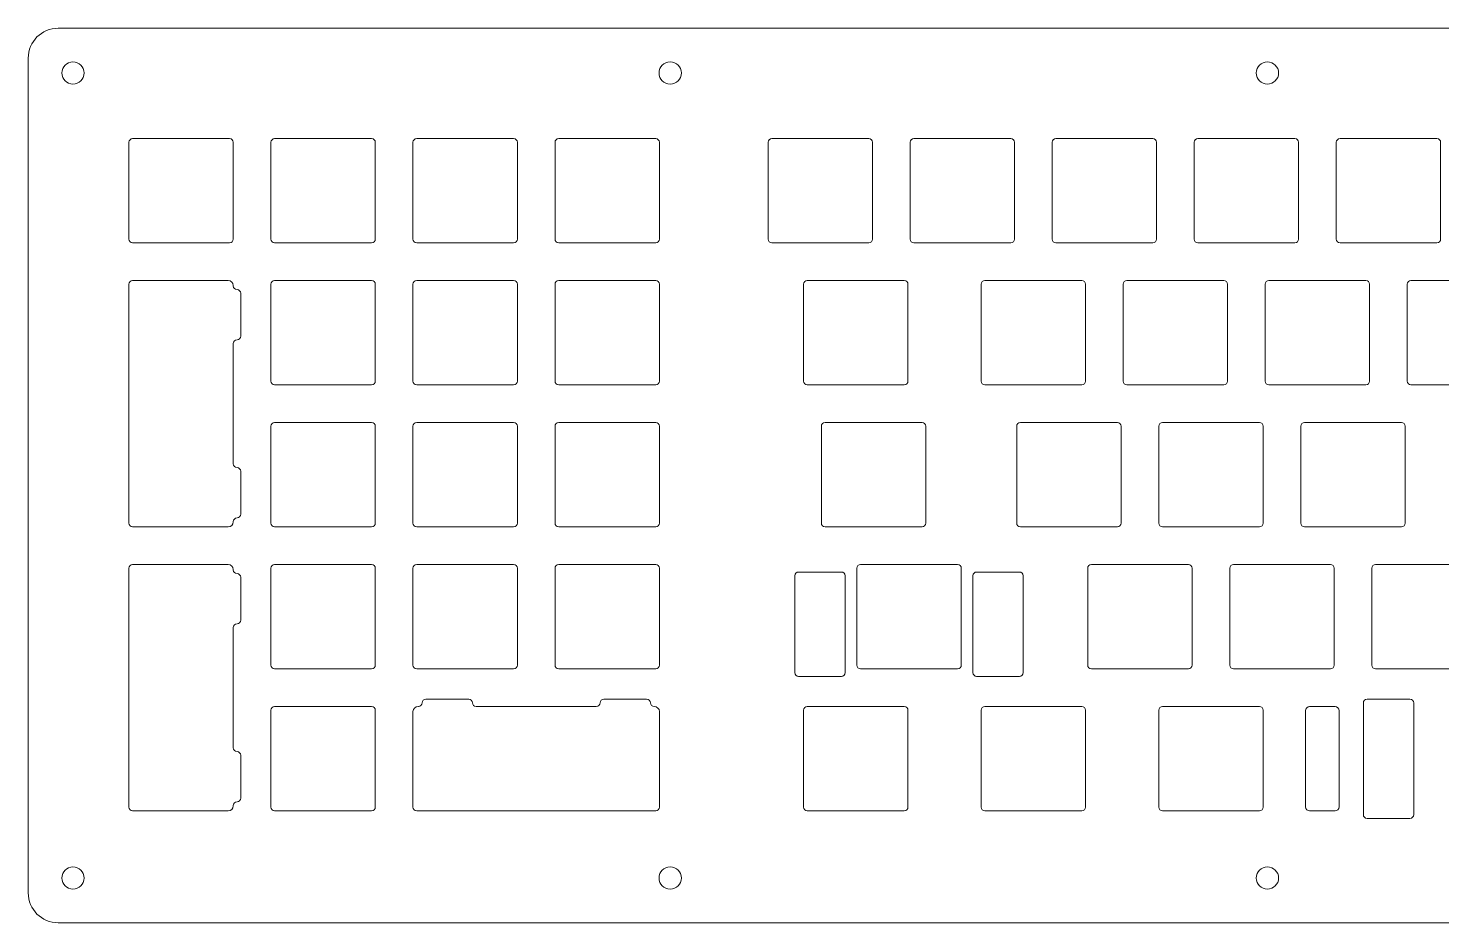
# Model space of a CAD drawing. Header units: inches. Extents: x -33 to 93, y -21 to 51.
# Drawn here: x 52.09 to 71.04, y 38.76 to 50.76 of the extents above; entities that cross this region are included whole.
import ezdxf

# ---------------------------------------------------------------- set-up
doc = ezdxf.new("R2010")
doc.units = ezdxf.units.IN
doc.header["$MEASUREMENT"] = 0
doc.layers.add('Layer 1', color=7, linetype='Continuous')

# ---------------------------------------------------------------- blocks, each defined once
blk = doc.blocks.new('block 146')
at = {"layer": 'Layer 1', "lineweight": 0}
blk.add_open_spline([(69.216, 41.607), (69.216, 41.637), (69.24, 41.661), (69.27, 41.661), (69.27, 41.661), (69.612, 41.661), (69.612, 41.661), (69.642, 41.661), (69.666, 41.637), (69.666, 41.607), (69.666, 41.607), (69.666, 40.315), (69.666, 40.315), (69.666, 40.285), (69.642, 40.261), (69.612, 40.261), (69.612, 40.261), (69.27, 40.261), (69.27, 40.261), (69.24, 40.261), (69.216, 40.285), (69.216, 40.315), (69.216, 40.315), (69.216, 41.607), (69.216, 41.607)], degree=3, knots=[0, 0, 0, 0, 1, 1, 1, 2, 2, 2, 3, 3, 3, 4, 4, 4, 5, 5, 5, 6, 6, 6, 7, 7, 7, 8, 8, 8, 8], dxfattribs=at)
blk = doc.blocks.new('block 145')
at = {"layer": 'Layer 1'}
blk.add_blockref('block 146', (0, 0), dxfattribs=at)
blk = doc.blocks.new('block 152')
at = {"layer": 'Layer 1', "lineweight": 0}
blk.add_open_spline([(53.435, 47.326), (53.435, 47.354), (53.458, 47.376), (53.485, 47.376), (53.485, 47.376), (54.767, 47.376), (54.767, 47.376), (54.805, 47.376), (54.835, 47.346), (54.835, 47.308), (54.835, 47.308), (54.835, 47.305), (54.835, 47.305), (54.835, 47.277), (54.858, 47.255), (54.885, 47.255), (54.913, 47.255), (54.935, 47.233), (54.935, 47.205), (54.935, 47.205), (54.935, 46.63), (54.935, 46.63), (54.935, 46.602), (54.913, 46.58), (54.885, 46.58), (54.858, 46.58), (54.835, 46.558), (54.835, 46.53), (54.835, 46.53), (54.835, 44.917), (54.835, 44.917), (54.835, 44.89), (54.858, 44.867), (54.885, 44.867), (54.913, 44.867), (54.935, 44.845), (54.935, 44.817), (54.935, 44.817), (54.935, 44.242), (54.935, 44.242), (54.935, 44.215), (54.913, 44.192), (54.885, 44.192), (54.858, 44.192), (54.835, 44.17), (54.835, 44.142), (54.835, 44.142), (54.835, 44.139), (54.835, 44.139), (54.835, 44.102), (54.805, 44.071), (54.767, 44.071), (54.767, 44.071), (53.485, 44.071), (53.485, 44.071), (53.458, 44.071), (53.435, 44.094), (53.435, 44.121), (53.435, 44.121), (53.435, 47.326), (53.435, 47.326)], degree=3, knots=[0, 0, 0, 0, 1, 1, 1, 2, 2, 2, 3, 3, 3, 4, 4, 4, 5, 5, 5, 6, 6, 6, 7, 7, 7, 8, 8, 8, 9, 9, 9, 10, 10, 10, 11, 11, 11, 12, 12, 12, 13, 13, 13, 14, 14, 14, 15, 15, 15, 16, 16, 16, 17, 17, 17, 18, 18, 18, 19, 19, 19, 20, 20, 20, 20], dxfattribs=at)
blk = doc.blocks.new('block 151')
at = {"layer": 'Layer 1'}
blk.add_blockref('block 152', (0, 0), dxfattribs=at)
blk = doc.blocks.new('block 154')
at = {"layer": 'Layer 1', "lineweight": 0}
blk.add_open_spline([(53.485, 49.281), (53.458, 49.281), (53.435, 49.259), (53.435, 49.231), (53.435, 49.231), (53.435, 47.931), (53.435, 47.931), (53.435, 47.904), (53.458, 47.881), (53.485, 47.881), (53.485, 47.881), (54.785, 47.881), (54.785, 47.881), (54.813, 47.881), (54.835, 47.904), (54.835, 47.931), (54.835, 47.931), (54.835, 49.231), (54.835, 49.231), (54.835, 49.259), (54.813, 49.281), (54.785, 49.281), (54.785, 49.281), (53.485, 49.281), (53.485, 49.281)], degree=3, knots=[0, 0, 0, 0, 1, 1, 1, 2, 2, 2, 3, 3, 3, 4, 4, 4, 5, 5, 5, 6, 6, 6, 7, 7, 7, 8, 8, 8, 8], dxfattribs=at)
blk = doc.blocks.new('block 153')
at = {"layer": 'Layer 1'}
blk.add_blockref('block 154', (0, 0), dxfattribs=at)
blk = doc.blocks.new('block 156')
at = {"layer": 'Layer 1', "lineweight": 0}
blk.add_open_spline([(56.74, 47.931), (56.74, 47.904), (56.718, 47.881), (56.69, 47.881), (56.69, 47.881), (55.39, 47.881), (55.39, 47.881), (55.363, 47.881), (55.34, 47.904), (55.34, 47.931), (55.34, 47.931), (55.34, 49.231), (55.34, 49.231), (55.34, 49.259), (55.363, 49.281), (55.39, 49.281), (55.39, 49.281), (56.69, 49.281), (56.69, 49.281), (56.718, 49.281), (56.74, 49.259), (56.74, 49.231), (56.74, 49.231), (56.74, 47.931), (56.74, 47.931)], degree=3, knots=[0, 0, 0, 0, 1, 1, 1, 2, 2, 2, 3, 3, 3, 4, 4, 4, 5, 5, 5, 6, 6, 6, 7, 7, 7, 8, 8, 8, 8], dxfattribs=at)
blk = doc.blocks.new('block 155')
at = {"layer": 'Layer 1'}
blk.add_blockref('block 156', (0, 0), dxfattribs=at)
blk = doc.blocks.new('block 158')
at = {"layer": 'Layer 1', "lineweight": 0}
blk.add_open_spline([(57.295, 47.881), (57.268, 47.881), (57.245, 47.904), (57.245, 47.931), (57.245, 47.931), (57.245, 49.231), (57.245, 49.231), (57.245, 49.259), (57.268, 49.281), (57.295, 49.281), (57.295, 49.281), (58.595, 49.281), (58.595, 49.281), (58.623, 49.281), (58.645, 49.259), (58.645, 49.231), (58.645, 49.231), (58.645, 47.931), (58.645, 47.931), (58.645, 47.904), (58.623, 47.881), (58.595, 47.881), (58.595, 47.881), (57.295, 47.881), (57.295, 47.881)], degree=3, knots=[0, 0, 0, 0, 1, 1, 1, 2, 2, 2, 3, 3, 3, 4, 4, 4, 5, 5, 5, 6, 6, 6, 7, 7, 7, 8, 8, 8, 8], dxfattribs=at)
blk = doc.blocks.new('block 157')
at = {"layer": 'Layer 1'}
blk.add_blockref('block 158', (0, 0), dxfattribs=at)
blk = doc.blocks.new('block 160')
at = {"layer": 'Layer 1', "lineweight": 0}
blk.add_open_spline([(59.2, 49.281), (59.173, 49.281), (59.15, 49.259), (59.15, 49.231), (59.15, 49.231), (59.15, 47.931), (59.15, 47.931), (59.15, 47.904), (59.173, 47.881), (59.2, 47.881), (59.2, 47.881), (60.5, 47.881), (60.5, 47.881), (60.528, 47.881), (60.55, 47.904), (60.55, 47.931), (60.55, 47.931), (60.55, 49.231), (60.55, 49.231), (60.55, 49.259), (60.528, 49.281), (60.5, 49.281), (60.5, 49.281), (59.2, 49.281), (59.2, 49.281)], degree=3, knots=[0, 0, 0, 0, 1, 1, 1, 2, 2, 2, 3, 3, 3, 4, 4, 4, 5, 5, 5, 6, 6, 6, 7, 7, 7, 8, 8, 8, 8], dxfattribs=at)
blk = doc.blocks.new('block 159')
at = {"layer": 'Layer 1'}
blk.add_blockref('block 160', (0, 0), dxfattribs=at)
blk = doc.blocks.new('block 162')
at = {"layer": 'Layer 1', "lineweight": 0}
blk.add_open_spline([(62.058, 49.281), (62.03, 49.281), (62.008, 49.259), (62.008, 49.231), (62.008, 49.231), (62.008, 47.931), (62.008, 47.931), (62.008, 47.904), (62.03, 47.881), (62.058, 47.881), (62.058, 47.881), (63.358, 47.881), (63.358, 47.881), (63.386, 47.881), (63.408, 47.904), (63.408, 47.931), (63.408, 47.931), (63.408, 49.231), (63.408, 49.231), (63.408, 49.259), (63.386, 49.281), (63.358, 49.281), (63.358, 49.281), (62.058, 49.281), (62.058, 49.281)], degree=3, knots=[0, 0, 0, 0, 1, 1, 1, 2, 2, 2, 3, 3, 3, 4, 4, 4, 5, 5, 5, 6, 6, 6, 7, 7, 7, 8, 8, 8, 8], dxfattribs=at)
blk = doc.blocks.new('block 161')
at = {"layer": 'Layer 1'}
blk.add_blockref('block 162', (0, 0), dxfattribs=at)
blk = doc.blocks.new('block 164')
at = {"layer": 'Layer 1', "lineweight": 0}
blk.add_open_spline([(63.963, 49.281), (63.935, 49.281), (63.913, 49.259), (63.913, 49.231), (63.913, 49.231), (63.913, 47.931), (63.913, 47.931), (63.913, 47.904), (63.935, 47.881), (63.963, 47.881), (63.963, 47.881), (65.263, 47.881), (65.263, 47.881), (65.291, 47.881), (65.313, 47.904), (65.313, 47.931), (65.313, 47.931), (65.313, 49.231), (65.313, 49.231), (65.313, 49.259), (65.291, 49.281), (65.263, 49.281), (65.263, 49.281), (63.963, 49.281), (63.963, 49.281)], degree=3, knots=[0, 0, 0, 0, 1, 1, 1, 2, 2, 2, 3, 3, 3, 4, 4, 4, 5, 5, 5, 6, 6, 6, 7, 7, 7, 8, 8, 8, 8], dxfattribs=at)
blk = doc.blocks.new('block 163')
at = {"layer": 'Layer 1'}
blk.add_blockref('block 164', (0, 0), dxfattribs=at)
blk = doc.blocks.new('block 166')
at = {"layer": 'Layer 1', "lineweight": 0}
blk.add_open_spline([(65.868, 49.281), (65.84, 49.281), (65.818, 49.259), (65.818, 49.231), (65.818, 49.231), (65.818, 47.931), (65.818, 47.931), (65.818, 47.904), (65.84, 47.881), (65.868, 47.881), (65.868, 47.881), (67.168, 47.881), (67.168, 47.881), (67.196, 47.881), (67.218, 47.904), (67.218, 47.931), (67.218, 47.931), (67.218, 49.231), (67.218, 49.231), (67.218, 49.259), (67.196, 49.281), (67.168, 49.281), (67.168, 49.281), (65.868, 49.281), (65.868, 49.281)], degree=3, knots=[0, 0, 0, 0, 1, 1, 1, 2, 2, 2, 3, 3, 3, 4, 4, 4, 5, 5, 5, 6, 6, 6, 7, 7, 7, 8, 8, 8, 8], dxfattribs=at)
blk = doc.blocks.new('block 165')
at = {"layer": 'Layer 1'}
blk.add_blockref('block 166', (0, 0), dxfattribs=at)
blk = doc.blocks.new('block 168')
at = {"layer": 'Layer 1', "lineweight": 0}
blk.add_open_spline([(67.773, 49.281), (67.745, 49.281), (67.723, 49.259), (67.723, 49.231), (67.723, 49.231), (67.723, 47.931), (67.723, 47.931), (67.723, 47.904), (67.745, 47.881), (67.773, 47.881), (67.773, 47.881), (69.073, 47.881), (69.073, 47.881), (69.101, 47.881), (69.123, 47.904), (69.123, 47.931), (69.123, 47.931), (69.123, 49.231), (69.123, 49.231), (69.123, 49.259), (69.101, 49.281), (69.073, 49.281), (69.073, 49.281), (67.773, 49.281), (67.773, 49.281)], degree=3, knots=[0, 0, 0, 0, 1, 1, 1, 2, 2, 2, 3, 3, 3, 4, 4, 4, 5, 5, 5, 6, 6, 6, 7, 7, 7, 8, 8, 8, 8], dxfattribs=at)
blk = doc.blocks.new('block 167')
at = {"layer": 'Layer 1'}
blk.add_blockref('block 168', (0, 0), dxfattribs=at)
blk = doc.blocks.new('block 170')
at = {"layer": 'Layer 1', "lineweight": 0}
blk.add_open_spline([(69.678, 49.281), (69.65, 49.281), (69.628, 49.259), (69.628, 49.231), (69.628, 49.231), (69.628, 47.931), (69.628, 47.931), (69.628, 47.904), (69.65, 47.881), (69.678, 47.881), (69.678, 47.881), (70.978, 47.881), (70.978, 47.881), (71.006, 47.881), (71.028, 47.904), (71.028, 47.931), (71.028, 47.931), (71.028, 49.231), (71.028, 49.231), (71.028, 49.259), (71.006, 49.281), (70.978, 49.281), (70.978, 49.281), (69.678, 49.281), (69.678, 49.281)], degree=3, knots=[0, 0, 0, 0, 1, 1, 1, 2, 2, 2, 3, 3, 3, 4, 4, 4, 5, 5, 5, 6, 6, 6, 7, 7, 7, 8, 8, 8, 8], dxfattribs=at)
blk = doc.blocks.new('block 169')
at = {"layer": 'Layer 1'}
blk.add_blockref('block 170', (0, 0), dxfattribs=at)
blk = doc.blocks.new('block 204')
at = {"layer": 'Layer 1', "lineweight": 0}
blk.add_open_spline([(55.39, 47.376), (55.363, 47.376), (55.34, 47.354), (55.34, 47.326), (55.34, 47.326), (55.34, 46.026), (55.34, 46.026), (55.34, 45.999), (55.363, 45.976), (55.39, 45.976), (55.39, 45.976), (56.69, 45.976), (56.69, 45.976), (56.718, 45.976), (56.74, 45.999), (56.74, 46.026), (56.74, 46.026), (56.74, 47.326), (56.74, 47.326), (56.74, 47.354), (56.718, 47.376), (56.69, 47.376), (56.69, 47.376), (55.39, 47.376), (55.39, 47.376)], degree=3, knots=[0, 0, 0, 0, 1, 1, 1, 2, 2, 2, 3, 3, 3, 4, 4, 4, 5, 5, 5, 6, 6, 6, 7, 7, 7, 8, 8, 8, 8], dxfattribs=at)
blk = doc.blocks.new('block 203')
at = {"layer": 'Layer 1'}
blk.add_blockref('block 204', (0, 0), dxfattribs=at)
blk = doc.blocks.new('block 206')
at = {"layer": 'Layer 1', "lineweight": 0}
blk.add_open_spline([(57.295, 47.376), (57.268, 47.376), (57.245, 47.354), (57.245, 47.326), (57.245, 47.326), (57.245, 46.026), (57.245, 46.026), (57.245, 45.999), (57.268, 45.976), (57.295, 45.976), (57.295, 45.976), (58.595, 45.976), (58.595, 45.976), (58.623, 45.976), (58.645, 45.999), (58.645, 46.026), (58.645, 46.026), (58.645, 47.326), (58.645, 47.326), (58.645, 47.354), (58.623, 47.376), (58.595, 47.376), (58.595, 47.376), (57.295, 47.376), (57.295, 47.376)], degree=3, knots=[0, 0, 0, 0, 1, 1, 1, 2, 2, 2, 3, 3, 3, 4, 4, 4, 5, 5, 5, 6, 6, 6, 7, 7, 7, 8, 8, 8, 8], dxfattribs=at)
blk = doc.blocks.new('block 205')
at = {"layer": 'Layer 1'}
blk.add_blockref('block 206', (0, 0), dxfattribs=at)
blk = doc.blocks.new('block 208')
at = {"layer": 'Layer 1', "lineweight": 0}
blk.add_open_spline([(62.534, 47.376), (62.507, 47.376), (62.484, 47.354), (62.484, 47.326), (62.484, 47.326), (62.484, 46.026), (62.484, 46.026), (62.484, 45.999), (62.507, 45.976), (62.534, 45.976), (62.534, 45.976), (63.834, 45.976), (63.834, 45.976), (63.862, 45.976), (63.884, 45.999), (63.884, 46.026), (63.884, 46.026), (63.884, 47.326), (63.884, 47.326), (63.884, 47.354), (63.862, 47.376), (63.834, 47.376), (63.834, 47.376), (62.534, 47.376), (62.534, 47.376)], degree=3, knots=[0, 0, 0, 0, 1, 1, 1, 2, 2, 2, 3, 3, 3, 4, 4, 4, 5, 5, 5, 6, 6, 6, 7, 7, 7, 8, 8, 8, 8], dxfattribs=at)
blk = doc.blocks.new('block 207')
at = {"layer": 'Layer 1'}
blk.add_blockref('block 208', (0, 0), dxfattribs=at)
blk = doc.blocks.new('block 210')
at = {"layer": 'Layer 1', "lineweight": 0}
blk.add_open_spline([(64.915, 47.376), (64.888, 47.376), (64.865, 47.354), (64.865, 47.326), (64.865, 47.326), (64.865, 46.026), (64.865, 46.026), (64.865, 45.999), (64.888, 45.976), (64.915, 45.976), (64.915, 45.976), (66.215, 45.976), (66.215, 45.976), (66.243, 45.976), (66.265, 45.999), (66.265, 46.026), (66.265, 46.026), (66.265, 47.326), (66.265, 47.326), (66.265, 47.354), (66.243, 47.376), (66.215, 47.376), (66.215, 47.376), (64.915, 47.376), (64.915, 47.376)], degree=3, knots=[0, 0, 0, 0, 1, 1, 1, 2, 2, 2, 3, 3, 3, 4, 4, 4, 5, 5, 5, 6, 6, 6, 7, 7, 7, 8, 8, 8, 8], dxfattribs=at)
blk = doc.blocks.new('block 209')
at = {"layer": 'Layer 1'}
blk.add_blockref('block 210', (0, 0), dxfattribs=at)
blk = doc.blocks.new('block 212')
at = {"layer": 'Layer 1', "lineweight": 0}
blk.add_open_spline([(66.82, 47.376), (66.793, 47.376), (66.77, 47.354), (66.77, 47.326), (66.77, 47.326), (66.77, 46.026), (66.77, 46.026), (66.77, 45.999), (66.793, 45.976), (66.82, 45.976), (66.82, 45.976), (68.12, 45.976), (68.12, 45.976), (68.148, 45.976), (68.17, 45.999), (68.17, 46.026), (68.17, 46.026), (68.17, 47.326), (68.17, 47.326), (68.17, 47.354), (68.148, 47.376), (68.12, 47.376), (68.12, 47.376), (66.82, 47.376), (66.82, 47.376)], degree=3, knots=[0, 0, 0, 0, 1, 1, 1, 2, 2, 2, 3, 3, 3, 4, 4, 4, 5, 5, 5, 6, 6, 6, 7, 7, 7, 8, 8, 8, 8], dxfattribs=at)
blk = doc.blocks.new('block 211')
at = {"layer": 'Layer 1'}
blk.add_blockref('block 212', (0, 0), dxfattribs=at)
blk = doc.blocks.new('block 214')
at = {"layer": 'Layer 1', "lineweight": 0}
blk.add_open_spline([(68.725, 47.376), (68.698, 47.376), (68.675, 47.354), (68.675, 47.326), (68.675, 47.326), (68.675, 46.026), (68.675, 46.026), (68.675, 45.999), (68.698, 45.976), (68.725, 45.976), (68.725, 45.976), (70.025, 45.976), (70.025, 45.976), (70.053, 45.976), (70.075, 45.999), (70.075, 46.026), (70.075, 46.026), (70.075, 47.326), (70.075, 47.326), (70.075, 47.354), (70.053, 47.376), (70.025, 47.376), (70.025, 47.376), (68.725, 47.376), (68.725, 47.376)], degree=3, knots=[0, 0, 0, 0, 1, 1, 1, 2, 2, 2, 3, 3, 3, 4, 4, 4, 5, 5, 5, 6, 6, 6, 7, 7, 7, 8, 8, 8, 8], dxfattribs=at)
blk = doc.blocks.new('block 213')
at = {"layer": 'Layer 1'}
blk.add_blockref('block 214', (0, 0), dxfattribs=at)
blk = doc.blocks.new('block 216')
at = {"layer": 'Layer 1', "lineweight": 0}
blk.add_open_spline([(70.63, 47.376), (70.603, 47.376), (70.58, 47.354), (70.58, 47.326), (70.58, 47.326), (70.58, 46.026), (70.58, 46.026), (70.58, 45.999), (70.603, 45.976), (70.63, 45.976), (70.63, 45.976), (71.93, 45.976), (71.93, 45.976), (71.958, 45.976), (71.98, 45.999), (71.98, 46.026), (71.98, 46.026), (71.98, 47.326), (71.98, 47.326), (71.98, 47.354), (71.958, 47.376), (71.93, 47.376), (71.93, 47.376), (70.63, 47.376), (70.63, 47.376)], degree=3, knots=[0, 0, 0, 0, 1, 1, 1, 2, 2, 2, 3, 3, 3, 4, 4, 4, 5, 5, 5, 6, 6, 6, 7, 7, 7, 8, 8, 8, 8], dxfattribs=at)
blk = doc.blocks.new('block 215')
at = {"layer": 'Layer 1'}
blk.add_blockref('block 216', (0, 0), dxfattribs=at)
blk = doc.blocks.new('block 238')
at = {"layer": 'Layer 1', "lineweight": 0}
blk.add_open_spline([(55.39, 45.471), (55.363, 45.471), (55.34, 45.449), (55.34, 45.421), (55.34, 45.421), (55.34, 44.121), (55.34, 44.121), (55.34, 44.094), (55.363, 44.071), (55.39, 44.071), (55.39, 44.071), (56.69, 44.071), (56.69, 44.071), (56.718, 44.071), (56.74, 44.094), (56.74, 44.121), (56.74, 44.121), (56.74, 45.421), (56.74, 45.421), (56.74, 45.449), (56.718, 45.471), (56.69, 45.471), (56.69, 45.471), (55.39, 45.471), (55.39, 45.471)], degree=3, knots=[0, 0, 0, 0, 1, 1, 1, 2, 2, 2, 3, 3, 3, 4, 4, 4, 5, 5, 5, 6, 6, 6, 7, 7, 7, 8, 8, 8, 8], dxfattribs=at)
blk = doc.blocks.new('block 237')
at = {"layer": 'Layer 1'}
blk.add_blockref('block 238', (0, 0), dxfattribs=at)
blk = doc.blocks.new('block 240')
at = {"layer": 'Layer 1', "lineweight": 0}
blk.add_open_spline([(57.295, 45.471), (57.268, 45.471), (57.245, 45.449), (57.245, 45.421), (57.245, 45.421), (57.245, 44.121), (57.245, 44.121), (57.245, 44.094), (57.268, 44.071), (57.295, 44.071), (57.295, 44.071), (58.595, 44.071), (58.595, 44.071), (58.623, 44.071), (58.645, 44.094), (58.645, 44.121), (58.645, 44.121), (58.645, 45.421), (58.645, 45.421), (58.645, 45.449), (58.623, 45.471), (58.595, 45.471), (58.595, 45.471), (57.295, 45.471), (57.295, 45.471)], degree=3, knots=[0, 0, 0, 0, 1, 1, 1, 2, 2, 2, 3, 3, 3, 4, 4, 4, 5, 5, 5, 6, 6, 6, 7, 7, 7, 8, 8, 8, 8], dxfattribs=at)
blk = doc.blocks.new('block 239')
at = {"layer": 'Layer 1'}
blk.add_blockref('block 240', (0, 0), dxfattribs=at)
blk = doc.blocks.new('block 242')
at = {"layer": 'Layer 1', "lineweight": 0}
blk.add_open_spline([(62.772, 45.471), (62.745, 45.471), (62.722, 45.449), (62.722, 45.421), (62.722, 45.421), (62.722, 44.121), (62.722, 44.121), (62.722, 44.094), (62.745, 44.071), (62.772, 44.071), (62.772, 44.071), (64.072, 44.071), (64.072, 44.071), (64.1, 44.071), (64.122, 44.094), (64.122, 44.121), (64.122, 44.121), (64.122, 45.421), (64.122, 45.421), (64.122, 45.449), (64.1, 45.471), (64.072, 45.471), (64.072, 45.471), (62.772, 45.471), (62.772, 45.471)], degree=3, knots=[0, 0, 0, 0, 1, 1, 1, 2, 2, 2, 3, 3, 3, 4, 4, 4, 5, 5, 5, 6, 6, 6, 7, 7, 7, 8, 8, 8, 8], dxfattribs=at)
blk = doc.blocks.new('block 241')
at = {"layer": 'Layer 1'}
blk.add_blockref('block 242', (0, 0), dxfattribs=at)
blk = doc.blocks.new('block 244')
at = {"layer": 'Layer 1', "lineweight": 0}
blk.add_open_spline([(65.392, 45.471), (65.364, 45.471), (65.342, 45.449), (65.342, 45.421), (65.342, 45.421), (65.342, 44.121), (65.342, 44.121), (65.342, 44.094), (65.364, 44.071), (65.392, 44.071), (65.392, 44.071), (66.692, 44.071), (66.692, 44.071), (66.719, 44.071), (66.742, 44.094), (66.742, 44.121), (66.742, 44.121), (66.742, 45.421), (66.742, 45.421), (66.742, 45.449), (66.719, 45.471), (66.692, 45.471), (66.692, 45.471), (65.392, 45.471), (65.392, 45.471)], degree=3, knots=[0, 0, 0, 0, 1, 1, 1, 2, 2, 2, 3, 3, 3, 4, 4, 4, 5, 5, 5, 6, 6, 6, 7, 7, 7, 8, 8, 8, 8], dxfattribs=at)
blk = doc.blocks.new('block 243')
at = {"layer": 'Layer 1'}
blk.add_blockref('block 244', (0, 0), dxfattribs=at)
blk = doc.blocks.new('block 246')
at = {"layer": 'Layer 1', "lineweight": 0}
blk.add_open_spline([(67.297, 45.471), (67.269, 45.471), (67.247, 45.449), (67.247, 45.421), (67.247, 45.421), (67.247, 44.121), (67.247, 44.121), (67.247, 44.094), (67.269, 44.071), (67.297, 44.071), (67.297, 44.071), (68.597, 44.071), (68.597, 44.071), (68.624, 44.071), (68.647, 44.094), (68.647, 44.121), (68.647, 44.121), (68.647, 45.421), (68.647, 45.421), (68.647, 45.449), (68.624, 45.471), (68.597, 45.471), (68.597, 45.471), (67.297, 45.471), (67.297, 45.471)], degree=3, knots=[0, 0, 0, 0, 1, 1, 1, 2, 2, 2, 3, 3, 3, 4, 4, 4, 5, 5, 5, 6, 6, 6, 7, 7, 7, 8, 8, 8, 8], dxfattribs=at)
blk = doc.blocks.new('block 245')
at = {"layer": 'Layer 1'}
blk.add_blockref('block 246', (0, 0), dxfattribs=at)
blk = doc.blocks.new('block 248')
at = {"layer": 'Layer 1', "lineweight": 0}
blk.add_open_spline([(69.202, 45.471), (69.174, 45.471), (69.152, 45.449), (69.152, 45.421), (69.152, 45.421), (69.152, 44.121), (69.152, 44.121), (69.152, 44.094), (69.174, 44.071), (69.202, 44.071), (69.202, 44.071), (70.502, 44.071), (70.502, 44.071), (70.529, 44.071), (70.552, 44.094), (70.552, 44.121), (70.552, 44.121), (70.552, 45.421), (70.552, 45.421), (70.552, 45.449), (70.529, 45.471), (70.502, 45.471), (70.502, 45.471), (69.202, 45.471), (69.202, 45.471)], degree=3, knots=[0, 0, 0, 0, 1, 1, 1, 2, 2, 2, 3, 3, 3, 4, 4, 4, 5, 5, 5, 6, 6, 6, 7, 7, 7, 8, 8, 8, 8], dxfattribs=at)
blk = doc.blocks.new('block 247')
at = {"layer": 'Layer 1'}
blk.add_blockref('block 248', (0, 0), dxfattribs=at)
blk = doc.blocks.new('block 274')
at = {"layer": 'Layer 1', "lineweight": 0}
blk.add_open_spline([(56.74, 43.516), (56.74, 43.544), (56.718, 43.566), (56.69, 43.566), (56.69, 43.566), (55.39, 43.566), (55.39, 43.566), (55.363, 43.566), (55.34, 43.544), (55.34, 43.516), (55.34, 43.516), (55.34, 42.216), (55.34, 42.216), (55.34, 42.189), (55.363, 42.166), (55.39, 42.166), (55.39, 42.166), (56.69, 42.166), (56.69, 42.166), (56.718, 42.166), (56.74, 42.189), (56.74, 42.216), (56.74, 42.216), (56.74, 43.516), (56.74, 43.516)], degree=3, knots=[0, 0, 0, 0, 1, 1, 1, 2, 2, 2, 3, 3, 3, 4, 4, 4, 5, 5, 5, 6, 6, 6, 7, 7, 7, 8, 8, 8, 8], dxfattribs=at)
blk = doc.blocks.new('block 273')
at = {"layer": 'Layer 1'}
blk.add_blockref('block 274', (0, 0), dxfattribs=at)
blk = doc.blocks.new('block 276')
at = {"layer": 'Layer 1', "lineweight": 0}
blk.add_open_spline([(58.645, 43.516), (58.645, 43.544), (58.623, 43.566), (58.595, 43.566), (58.595, 43.566), (57.295, 43.566), (57.295, 43.566), (57.268, 43.566), (57.245, 43.544), (57.245, 43.516), (57.245, 43.516), (57.245, 42.216), (57.245, 42.216), (57.245, 42.189), (57.268, 42.166), (57.295, 42.166), (57.295, 42.166), (58.595, 42.166), (58.595, 42.166), (58.623, 42.166), (58.645, 42.189), (58.645, 42.216), (58.645, 42.216), (58.645, 43.516), (58.645, 43.516)], degree=3, knots=[0, 0, 0, 0, 1, 1, 1, 2, 2, 2, 3, 3, 3, 4, 4, 4, 5, 5, 5, 6, 6, 6, 7, 7, 7, 8, 8, 8, 8], dxfattribs=at)
blk = doc.blocks.new('block 275')
at = {"layer": 'Layer 1'}
blk.add_blockref('block 276', (0, 0), dxfattribs=at)
blk = doc.blocks.new('block 278')
at = {"layer": 'Layer 1', "lineweight": 0}
blk.add_open_spline([(64.599, 43.516), (64.599, 43.544), (64.576, 43.566), (64.549, 43.566), (64.549, 43.566), (63.249, 43.566), (63.249, 43.566), (63.221, 43.566), (63.199, 43.544), (63.199, 43.516), (63.199, 43.516), (63.199, 42.216), (63.199, 42.216), (63.199, 42.189), (63.221, 42.166), (63.249, 42.166), (63.249, 42.166), (64.549, 42.166), (64.549, 42.166), (64.576, 42.166), (64.599, 42.189), (64.599, 42.216), (64.599, 42.216), (64.599, 43.516), (64.599, 43.516)], degree=3, knots=[0, 0, 0, 0, 1, 1, 1, 2, 2, 2, 3, 3, 3, 4, 4, 4, 5, 5, 5, 6, 6, 6, 7, 7, 7, 8, 8, 8, 8], dxfattribs=at)
blk = doc.blocks.new('block 277')
at = {"layer": 'Layer 1'}
blk.add_blockref('block 278', (0, 0), dxfattribs=at)
blk = doc.blocks.new('block 280')
at = {"layer": 'Layer 1', "lineweight": 0}
blk.add_open_spline([(65.43, 42.116), (65.43, 42.089), (65.408, 42.066), (65.38, 42.066), (65.38, 42.066), (64.805, 42.066), (64.805, 42.066), (64.777, 42.066), (64.755, 42.089), (64.755, 42.116), (64.755, 42.116), (64.755, 43.416), (64.755, 43.416), (64.755, 43.444), (64.777, 43.466), (64.805, 43.466), (64.805, 43.466), (65.38, 43.466), (65.38, 43.466), (65.408, 43.466), (65.43, 43.444), (65.43, 43.416), (65.43, 43.416), (65.43, 42.116), (65.43, 42.116)], degree=3, knots=[0, 0, 0, 0, 1, 1, 1, 2, 2, 2, 3, 3, 3, 4, 4, 4, 5, 5, 5, 6, 6, 6, 7, 7, 7, 8, 8, 8, 8], dxfattribs=at)
blk = doc.blocks.new('block 279')
at = {"layer": 'Layer 1'}
blk.add_blockref('block 280', (0, 0), dxfattribs=at)
blk = doc.blocks.new('block 282')
at = {"layer": 'Layer 1', "lineweight": 0}
blk.add_open_spline([(63.042, 42.116), (63.042, 42.089), (63.02, 42.066), (62.992, 42.066), (62.992, 42.066), (62.417, 42.066), (62.417, 42.066), (62.39, 42.066), (62.367, 42.089), (62.367, 42.116), (62.367, 42.116), (62.367, 43.416), (62.367, 43.416), (62.367, 43.444), (62.39, 43.466), (62.417, 43.466), (62.417, 43.466), (62.992, 43.466), (62.992, 43.466), (63.02, 43.466), (63.042, 43.444), (63.042, 43.416), (63.042, 43.416), (63.042, 42.116), (63.042, 42.116)], degree=3, knots=[0, 0, 0, 0, 1, 1, 1, 2, 2, 2, 3, 3, 3, 4, 4, 4, 5, 5, 5, 6, 6, 6, 7, 7, 7, 8, 8, 8, 8], dxfattribs=at)
blk = doc.blocks.new('block 281')
at = {"layer": 'Layer 1'}
blk.add_blockref('block 282', (0, 0), dxfattribs=at)
blk = doc.blocks.new('block 284')
at = {"layer": 'Layer 1', "lineweight": 0}
blk.add_open_spline([(67.694, 43.516), (67.694, 43.544), (67.672, 43.566), (67.644, 43.566), (67.644, 43.566), (66.344, 43.566), (66.344, 43.566), (66.317, 43.566), (66.294, 43.544), (66.294, 43.516), (66.294, 43.516), (66.294, 42.216), (66.294, 42.216), (66.294, 42.189), (66.317, 42.166), (66.344, 42.166), (66.344, 42.166), (67.644, 42.166), (67.644, 42.166), (67.672, 42.166), (67.694, 42.189), (67.694, 42.216), (67.694, 42.216), (67.694, 43.516), (67.694, 43.516)], degree=3, knots=[0, 0, 0, 0, 1, 1, 1, 2, 2, 2, 3, 3, 3, 4, 4, 4, 5, 5, 5, 6, 6, 6, 7, 7, 7, 8, 8, 8, 8], dxfattribs=at)
blk = doc.blocks.new('block 283')
at = {"layer": 'Layer 1'}
blk.add_blockref('block 284', (0, 0), dxfattribs=at)
blk = doc.blocks.new('block 286')
at = {"layer": 'Layer 1', "lineweight": 0}
blk.add_open_spline([(69.599, 43.516), (69.599, 43.544), (69.577, 43.566), (69.549, 43.566), (69.549, 43.566), (68.249, 43.566), (68.249, 43.566), (68.222, 43.566), (68.199, 43.544), (68.199, 43.516), (68.199, 43.516), (68.199, 42.216), (68.199, 42.216), (68.199, 42.189), (68.222, 42.166), (68.249, 42.166), (68.249, 42.166), (69.549, 42.166), (69.549, 42.166), (69.577, 42.166), (69.599, 42.189), (69.599, 42.216), (69.599, 42.216), (69.599, 43.516), (69.599, 43.516)], degree=3, knots=[0, 0, 0, 0, 1, 1, 1, 2, 2, 2, 3, 3, 3, 4, 4, 4, 5, 5, 5, 6, 6, 6, 7, 7, 7, 8, 8, 8, 8], dxfattribs=at)
blk = doc.blocks.new('block 285')
at = {"layer": 'Layer 1'}
blk.add_blockref('block 286', (0, 0), dxfattribs=at)
blk = doc.blocks.new('block 288')
at = {"layer": 'Layer 1', "lineweight": 0}
blk.add_open_spline([(71.504, 43.516), (71.504, 43.544), (71.482, 43.566), (71.454, 43.566), (71.454, 43.566), (70.154, 43.566), (70.154, 43.566), (70.127, 43.566), (70.104, 43.544), (70.104, 43.516), (70.104, 43.516), (70.104, 42.216), (70.104, 42.216), (70.104, 42.189), (70.127, 42.166), (70.154, 42.166), (70.154, 42.166), (71.454, 42.166), (71.454, 42.166), (71.482, 42.166), (71.504, 42.189), (71.504, 42.216), (71.504, 42.216), (71.504, 43.516), (71.504, 43.516)], degree=3, knots=[0, 0, 0, 0, 1, 1, 1, 2, 2, 2, 3, 3, 3, 4, 4, 4, 5, 5, 5, 6, 6, 6, 7, 7, 7, 8, 8, 8, 8], dxfattribs=at)
blk = doc.blocks.new('block 287')
at = {"layer": 'Layer 1'}
blk.add_blockref('block 288', (0, 0), dxfattribs=at)
blk = doc.blocks.new('block 310')
at = {"layer": 'Layer 1', "lineweight": 0}
blk.add_open_spline([(63.884, 41.611), (63.884, 41.639), (63.862, 41.661), (63.834, 41.661), (63.834, 41.661), (62.534, 41.661), (62.534, 41.661), (62.507, 41.661), (62.484, 41.639), (62.484, 41.611), (62.484, 41.611), (62.484, 40.311), (62.484, 40.311), (62.484, 40.284), (62.507, 40.261), (62.534, 40.261), (62.534, 40.261), (63.834, 40.261), (63.834, 40.261), (63.862, 40.261), (63.884, 40.284), (63.884, 40.311), (63.884, 40.311), (63.884, 41.611), (63.884, 41.611)], degree=3, knots=[0, 0, 0, 0, 1, 1, 1, 2, 2, 2, 3, 3, 3, 4, 4, 4, 5, 5, 5, 6, 6, 6, 7, 7, 7, 8, 8, 8, 8], dxfattribs=at)
blk = doc.blocks.new('block 309')
at = {"layer": 'Layer 1'}
blk.add_blockref('block 310', (0, 0), dxfattribs=at)
blk = doc.blocks.new('block 312')
at = {"layer": 'Layer 1', "lineweight": 0}
blk.add_open_spline([(66.265, 41.611), (66.265, 41.639), (66.243, 41.661), (66.215, 41.661), (66.215, 41.661), (64.915, 41.661), (64.915, 41.661), (64.888, 41.661), (64.865, 41.639), (64.865, 41.611), (64.865, 41.611), (64.865, 40.311), (64.865, 40.311), (64.865, 40.284), (64.888, 40.261), (64.915, 40.261), (64.915, 40.261), (66.215, 40.261), (66.215, 40.261), (66.243, 40.261), (66.265, 40.284), (66.265, 40.311), (66.265, 40.311), (66.265, 41.611), (66.265, 41.611)], degree=3, knots=[0, 0, 0, 0, 1, 1, 1, 2, 2, 2, 3, 3, 3, 4, 4, 4, 5, 5, 5, 6, 6, 6, 7, 7, 7, 8, 8, 8, 8], dxfattribs=at)
blk = doc.blocks.new('block 311')
at = {"layer": 'Layer 1'}
blk.add_blockref('block 312', (0, 0), dxfattribs=at)
blk = doc.blocks.new('block 314')
at = {"layer": 'Layer 1', "lineweight": 0}
blk.add_open_spline([(68.647, 41.611), (68.647, 41.639), (68.624, 41.661), (68.597, 41.661), (68.597, 41.661), (67.297, 41.661), (67.297, 41.661), (67.269, 41.661), (67.247, 41.639), (67.247, 41.611), (67.247, 41.611), (67.247, 40.311), (67.247, 40.311), (67.247, 40.284), (67.269, 40.261), (67.297, 40.261), (67.297, 40.261), (68.597, 40.261), (68.597, 40.261), (68.624, 40.261), (68.647, 40.284), (68.647, 40.311), (68.647, 40.311), (68.647, 41.611), (68.647, 41.611)], degree=3, knots=[0, 0, 0, 0, 1, 1, 1, 2, 2, 2, 3, 3, 3, 4, 4, 4, 5, 5, 5, 6, 6, 6, 7, 7, 7, 8, 8, 8, 8], dxfattribs=at)
blk = doc.blocks.new('block 313')
at = {"layer": 'Layer 1'}
blk.add_blockref('block 314', (0, 0), dxfattribs=at)
blk = doc.blocks.new('block 330')
at = {"layer": 'Layer 1', "lineweight": 0}
blk.add_open_spline([(69.991, 41.711), (69.991, 41.739), (70.013, 41.761), (70.041, 41.761), (70.041, 41.761), (70.616, 41.761), (70.616, 41.761), (70.644, 41.761), (70.666, 41.739), (70.666, 41.711), (70.666, 41.711), (70.666, 40.211), (70.666, 40.211), (70.666, 40.184), (70.644, 40.161), (70.616, 40.161), (70.616, 40.161), (70.041, 40.161), (70.041, 40.161), (70.013, 40.161), (69.991, 40.184), (69.991, 40.211), (69.991, 40.211), (69.991, 41.711), (69.991, 41.711)], degree=3, knots=[0, 0, 0, 0, 1, 1, 1, 2, 2, 2, 3, 3, 3, 4, 4, 4, 5, 5, 5, 6, 6, 6, 7, 7, 7, 8, 8, 8, 8], dxfattribs=at)
blk = doc.blocks.new('block 329')
at = {"layer": 'Layer 1'}
blk.add_blockref('block 330', (0, 0), dxfattribs=at)
blk = doc.blocks.new('block 332')
at = {"layer": 'Layer 1', "lineweight": 0}
blk.add_open_spline([(56.74, 40.311), (56.74, 40.284), (56.718, 40.261), (56.69, 40.261), (56.69, 40.261), (55.39, 40.261), (55.39, 40.261), (55.363, 40.261), (55.34, 40.284), (55.34, 40.311), (55.34, 40.311), (55.34, 41.611), (55.34, 41.611), (55.34, 41.639), (55.363, 41.661), (55.39, 41.661), (55.39, 41.661), (56.69, 41.661), (56.69, 41.661), (56.718, 41.661), (56.74, 41.639), (56.74, 41.611), (56.74, 41.611), (56.74, 40.311), (56.74, 40.311)], degree=3, knots=[0, 0, 0, 0, 1, 1, 1, 2, 2, 2, 3, 3, 3, 4, 4, 4, 5, 5, 5, 6, 6, 6, 7, 7, 7, 8, 8, 8, 8], dxfattribs=at)
blk = doc.blocks.new('block 331')
at = {"layer": 'Layer 1'}
blk.add_blockref('block 332', (0, 0), dxfattribs=at)
blk = doc.blocks.new('block 334')
at = {"layer": 'Layer 1', "lineweight": 0}
blk.add_open_spline([(59.2, 47.376), (59.173, 47.376), (59.15, 47.354), (59.15, 47.326), (59.15, 47.326), (59.15, 46.026), (59.15, 46.026), (59.15, 45.999), (59.173, 45.976), (59.2, 45.976), (59.2, 45.976), (60.5, 45.976), (60.5, 45.976), (60.528, 45.976), (60.55, 45.999), (60.55, 46.026), (60.55, 46.026), (60.55, 47.326), (60.55, 47.326), (60.55, 47.354), (60.528, 47.376), (60.5, 47.376), (60.5, 47.376), (59.2, 47.376), (59.2, 47.376)], degree=3, knots=[0, 0, 0, 0, 1, 1, 1, 2, 2, 2, 3, 3, 3, 4, 4, 4, 5, 5, 5, 6, 6, 6, 7, 7, 7, 8, 8, 8, 8], dxfattribs=at)
blk = doc.blocks.new('block 333')
at = {"layer": 'Layer 1'}
blk.add_blockref('block 334', (0, 0), dxfattribs=at)
blk = doc.blocks.new('block 336')
at = {"layer": 'Layer 1', "lineweight": 0}
blk.add_open_spline([(59.2, 45.471), (59.173, 45.471), (59.15, 45.449), (59.15, 45.421), (59.15, 45.421), (59.15, 44.121), (59.15, 44.121), (59.15, 44.094), (59.173, 44.071), (59.2, 44.071), (59.2, 44.071), (60.5, 44.071), (60.5, 44.071), (60.528, 44.071), (60.55, 44.094), (60.55, 44.121), (60.55, 44.121), (60.55, 45.421), (60.55, 45.421), (60.55, 45.449), (60.528, 45.471), (60.5, 45.471), (60.5, 45.471), (59.2, 45.471), (59.2, 45.471)], degree=3, knots=[0, 0, 0, 0, 1, 1, 1, 2, 2, 2, 3, 3, 3, 4, 4, 4, 5, 5, 5, 6, 6, 6, 7, 7, 7, 8, 8, 8, 8], dxfattribs=at)
blk = doc.blocks.new('block 335')
at = {"layer": 'Layer 1'}
blk.add_blockref('block 336', (0, 0), dxfattribs=at)
blk = doc.blocks.new('block 338')
at = {"layer": 'Layer 1', "lineweight": 0}
blk.add_open_spline([(60.55, 43.516), (60.55, 43.544), (60.528, 43.566), (60.5, 43.566), (60.5, 43.566), (59.2, 43.566), (59.2, 43.566), (59.173, 43.566), (59.15, 43.544), (59.15, 43.516), (59.15, 43.516), (59.15, 42.216), (59.15, 42.216), (59.15, 42.189), (59.173, 42.166), (59.2, 42.166), (59.2, 42.166), (60.5, 42.166), (60.5, 42.166), (60.528, 42.166), (60.55, 42.189), (60.55, 42.216), (60.55, 42.216), (60.55, 43.516), (60.55, 43.516)], degree=3, knots=[0, 0, 0, 0, 1, 1, 1, 2, 2, 2, 3, 3, 3, 4, 4, 4, 5, 5, 5, 6, 6, 6, 7, 7, 7, 8, 8, 8, 8], dxfattribs=at)
blk = doc.blocks.new('block 337')
at = {"layer": 'Layer 1'}
blk.add_blockref('block 338', (0, 0), dxfattribs=at)
blk = doc.blocks.new('block 340')
at = {"layer": 'Layer 1', "lineweight": 0}
blk.add_open_spline([(53.435, 43.516), (53.435, 43.544), (53.458, 43.566), (53.485, 43.566), (53.485, 43.566), (54.767, 43.566), (54.767, 43.566), (54.805, 43.566), (54.835, 43.536), (54.835, 43.498), (54.835, 43.498), (54.835, 43.495), (54.835, 43.495), (54.835, 43.467), (54.858, 43.445), (54.885, 43.445), (54.913, 43.445), (54.935, 43.423), (54.935, 43.395), (54.935, 43.395), (54.935, 42.82), (54.935, 42.82), (54.935, 42.792), (54.913, 42.77), (54.885, 42.77), (54.858, 42.77), (54.835, 42.748), (54.835, 42.72), (54.835, 42.72), (54.835, 41.107), (54.835, 41.107), (54.835, 41.08), (54.858, 41.057), (54.885, 41.057), (54.913, 41.057), (54.935, 41.035), (54.935, 41.007), (54.935, 41.007), (54.935, 40.432), (54.935, 40.432), (54.935, 40.405), (54.913, 40.382), (54.885, 40.382), (54.858, 40.382), (54.835, 40.36), (54.835, 40.332), (54.835, 40.332), (54.835, 40.329), (54.835, 40.329), (54.835, 40.292), (54.805, 40.261), (54.767, 40.261), (54.767, 40.261), (53.485, 40.261), (53.485, 40.261), (53.458, 40.261), (53.435, 40.284), (53.435, 40.311), (53.435, 40.311), (53.435, 43.516), (53.435, 43.516)], degree=3, knots=[0, 0, 0, 0, 1, 1, 1, 2, 2, 2, 3, 3, 3, 4, 4, 4, 5, 5, 5, 6, 6, 6, 7, 7, 7, 8, 8, 8, 9, 9, 9, 10, 10, 10, 11, 11, 11, 12, 12, 12, 13, 13, 13, 14, 14, 14, 15, 15, 15, 16, 16, 16, 17, 17, 17, 18, 18, 18, 19, 19, 19, 20, 20, 20, 20], dxfattribs=at)
blk = doc.blocks.new('block 339')
at = {"layer": 'Layer 1'}
blk.add_blockref('block 340', (0, 0), dxfattribs=at)
blk = doc.blocks.new('block 342')
at = {"layer": 'Layer 1', "lineweight": 0}
blk.add_open_spline([(57.295, 40.261), (57.268, 40.261), (57.245, 40.284), (57.245, 40.311), (57.245, 40.311), (57.245, 41.593), (57.245, 41.593), (57.245, 41.631), (57.276, 41.661), (57.313, 41.661), (57.313, 41.661), (57.317, 41.661), (57.317, 41.661), (57.344, 41.661), (57.367, 41.684), (57.367, 41.711), (57.367, 41.739), (57.389, 41.761), (57.417, 41.761), (57.417, 41.761), (57.992, 41.761), (57.992, 41.761), (58.019, 41.761), (58.042, 41.739), (58.042, 41.711), (58.042, 41.684), (58.064, 41.661), (58.092, 41.661), (58.092, 41.661), (59.704, 41.661), (59.704, 41.661), (59.732, 41.661), (59.754, 41.684), (59.754, 41.711), (59.754, 41.739), (59.777, 41.761), (59.804, 41.761), (59.804, 41.761), (60.379, 41.761), (60.379, 41.761), (60.407, 41.761), (60.429, 41.739), (60.429, 41.711), (60.429, 41.684), (60.452, 41.661), (60.479, 41.661), (60.479, 41.661), (60.482, 41.661), (60.482, 41.661), (60.52, 41.661), (60.55, 41.631), (60.55, 41.593), (60.55, 41.593), (60.55, 40.311), (60.55, 40.311), (60.55, 40.284), (60.528, 40.261), (60.5, 40.261), (60.5, 40.261), (57.295, 40.261), (57.295, 40.261)], degree=3, knots=[0, 0, 0, 0, 1, 1, 1, 2, 2, 2, 3, 3, 3, 4, 4, 4, 5, 5, 5, 6, 6, 6, 7, 7, 7, 8, 8, 8, 9, 9, 9, 10, 10, 10, 11, 11, 11, 12, 12, 12, 13, 13, 13, 14, 14, 14, 15, 15, 15, 16, 16, 16, 17, 17, 17, 18, 18, 18, 19, 19, 19, 20, 20, 20, 20], dxfattribs=at)
blk = doc.blocks.new('block 341')
at = {"layer": 'Layer 1'}
blk.add_blockref('block 342', (0, 0), dxfattribs=at)
blk = doc.blocks.new('block 346')
at = {"layer": 'Layer 1', "lineweight": 0}
blk.add_open_spline([(52.835, 50.161), (52.835, 50.244), (52.768, 50.311), (52.685, 50.311), (52.603, 50.311), (52.535, 50.244), (52.535, 50.161), (52.535, 50.078), (52.603, 50.011), (52.685, 50.011), (52.768, 50.011), (52.835, 50.078), (52.835, 50.161)], degree=3, knots=[0, 0, 0, 0, 1, 1, 1, 2, 2, 2, 3, 3, 3, 4, 4, 4, 4], dxfattribs=at)
blk = doc.blocks.new('block 345')
at = {"layer": 'Layer 1'}
blk.add_blockref('block 346', (0, 0), dxfattribs=at)
blk = doc.blocks.new('block 348')
at = {"layer": 'Layer 1', "lineweight": 0}
blk.add_open_spline([(60.845, 50.161), (60.845, 50.244), (60.778, 50.311), (60.695, 50.311), (60.612, 50.311), (60.545, 50.244), (60.545, 50.161), (60.545, 50.078), (60.612, 50.011), (60.695, 50.011), (60.778, 50.011), (60.845, 50.078), (60.845, 50.161)], degree=3, knots=[0, 0, 0, 0, 1, 1, 1, 2, 2, 2, 3, 3, 3, 4, 4, 4, 4], dxfattribs=at)
blk = doc.blocks.new('block 347')
at = {"layer": 'Layer 1'}
blk.add_blockref('block 348', (0, 0), dxfattribs=at)
blk = doc.blocks.new('block 350')
at = {"layer": 'Layer 1', "lineweight": 0}
blk.add_open_spline([(68.854, 50.161), (68.854, 50.244), (68.787, 50.311), (68.704, 50.311), (68.622, 50.311), (68.554, 50.244), (68.554, 50.161), (68.554, 50.078), (68.622, 50.011), (68.704, 50.011), (68.787, 50.011), (68.854, 50.078), (68.854, 50.161)], degree=3, knots=[0, 0, 0, 0, 1, 1, 1, 2, 2, 2, 3, 3, 3, 4, 4, 4, 4], dxfattribs=at)
blk = doc.blocks.new('block 349')
at = {"layer": 'Layer 1'}
blk.add_blockref('block 350', (0, 0), dxfattribs=at)
blk = doc.blocks.new('block 364')
at = {"layer": 'Layer 1', "lineweight": 0}
blk.add_open_spline([(68.854, 39.361), (68.854, 39.444), (68.787, 39.511), (68.704, 39.511), (68.622, 39.511), (68.554, 39.444), (68.554, 39.361), (68.554, 39.278), (68.622, 39.211), (68.704, 39.211), (68.787, 39.211), (68.854, 39.278), (68.854, 39.361)], degree=3, knots=[0, 0, 0, 0, 1, 1, 1, 2, 2, 2, 3, 3, 3, 4, 4, 4, 4], dxfattribs=at)
blk = doc.blocks.new('block 363')
at = {"layer": 'Layer 1'}
blk.add_blockref('block 364', (0, 0), dxfattribs=at)
blk = doc.blocks.new('block 366')
at = {"layer": 'Layer 1', "lineweight": 0}
blk.add_open_spline([(60.845, 39.361), (60.845, 39.444), (60.778, 39.511), (60.695, 39.511), (60.612, 39.511), (60.545, 39.444), (60.545, 39.361), (60.545, 39.278), (60.612, 39.211), (60.695, 39.211), (60.778, 39.211), (60.845, 39.278), (60.845, 39.361)], degree=3, knots=[0, 0, 0, 0, 1, 1, 1, 2, 2, 2, 3, 3, 3, 4, 4, 4, 4], dxfattribs=at)
blk = doc.blocks.new('block 365')
at = {"layer": 'Layer 1'}
blk.add_blockref('block 366', (0, 0), dxfattribs=at)
blk = doc.blocks.new('block 368')
at = {"layer": 'Layer 1', "lineweight": 0}
blk.add_open_spline([(52.835, 39.361), (52.835, 39.444), (52.768, 39.511), (52.685, 39.511), (52.603, 39.511), (52.535, 39.444), (52.535, 39.361), (52.535, 39.278), (52.603, 39.211), (52.685, 39.211), (52.768, 39.211), (52.835, 39.278), (52.835, 39.361)], degree=3, knots=[0, 0, 0, 0, 1, 1, 1, 2, 2, 2, 3, 3, 3, 4, 4, 4, 4], dxfattribs=at)
blk = doc.blocks.new('block 367')
at = {"layer": 'Layer 1'}
blk.add_blockref('block 368', (0, 0), dxfattribs=at)
blk = doc.blocks.new('block 371')
at = {"layer": 'Layer 1', "lineweight": 0}
blk.add_open_spline([(52.485, 38.761), (52.265, 38.761), (52.085, 38.94), (52.085, 39.161), (52.085, 39.161), (52.085, 50.361), (52.085, 50.361), (52.085, 50.582), (52.265, 50.761), (52.485, 50.761), (52.485, 50.761), (71.909, 50.761), (71.909, 50.761), (71.964, 50.761), (72.009, 50.716), (72.009, 50.661), (72.009, 50.661), (72.009, 49.761), (72.009, 49.761), (72.009, 49.706), (72.054, 49.661), (72.109, 49.661), (72.109, 49.661), (73.309, 49.661), (73.309, 49.661), (73.364, 49.661), (73.409, 49.706), (73.409, 49.761), (73.409, 49.761), (73.409, 50.661), (73.409, 50.661), (73.409, 50.716), (73.454, 50.761), (73.509, 50.761), (73.509, 50.761), (92.933, 50.761), (92.933, 50.761), (93.154, 50.761), (93.333, 50.582), (93.333, 50.361), (93.333, 50.361), (93.333, 39.161), (93.333, 39.161), (93.333, 38.94), (93.154, 38.761), (92.933, 38.761), (92.933, 38.761), (52.485, 38.761), (52.485, 38.761)], degree=3, knots=[0, 0, 0, 0, 1, 1, 1, 2, 2, 2, 3, 3, 3, 4, 4, 4, 5, 5, 5, 6, 6, 6, 7, 7, 7, 8, 8, 8, 9, 9, 9, 10, 10, 10, 11, 11, 11, 12, 12, 12, 13, 13, 13, 14, 14, 14, 15, 15, 15, 16, 16, 16, 16], dxfattribs=at)
blk = doc.blocks.new('block 370')
at = {"layer": 'Layer 1'}
blk.add_blockref('block 371', (0, 0), dxfattribs=at)
blk = doc.blocks.new('block 369')
at = {"layer": 'Layer 1'}
blk.add_blockref('block 370', (0, 0), dxfattribs=at)
blk = doc.blocks.new('block 142')
at = {"layer": 'Layer 1'}
for name in ['block 369', 'block 345', 'block 347', 'block 349', 'block 153', 'block 155', 'block 157', 'block 159', 'block 161', 'block 163', 'block 165', 'block 167', 'block 169', 'block 151', 'block 203', 'block 205', 'block 333', 'block 207', 'block 209', 'block 211', 'block 213', 'block 215', 'block 237', 'block 239', 'block 335', 'block 241', 'block 243', 'block 245', 'block 247', 'block 339', 'block 273', 'block 275', 'block 337', 'block 281', 'block 277', 'block 279', 'block 283', 'block 285', 'block 287', 'block 341', 'block 329', 'block 331', 'block 309', 'block 311', 'block 313', 'block 145', 'block 367', 'block 365', 'block 363']:
    blk.add_blockref(name, (0, 0), dxfattribs=at)

msp = doc.modelspace()

# ---------------------------------------------------------------- block references
at = {"layer": 'Layer 1'}
msp.add_blockref('block 142', (0, 0), dxfattribs=at)

doc.saveas('drawing.dxf')
